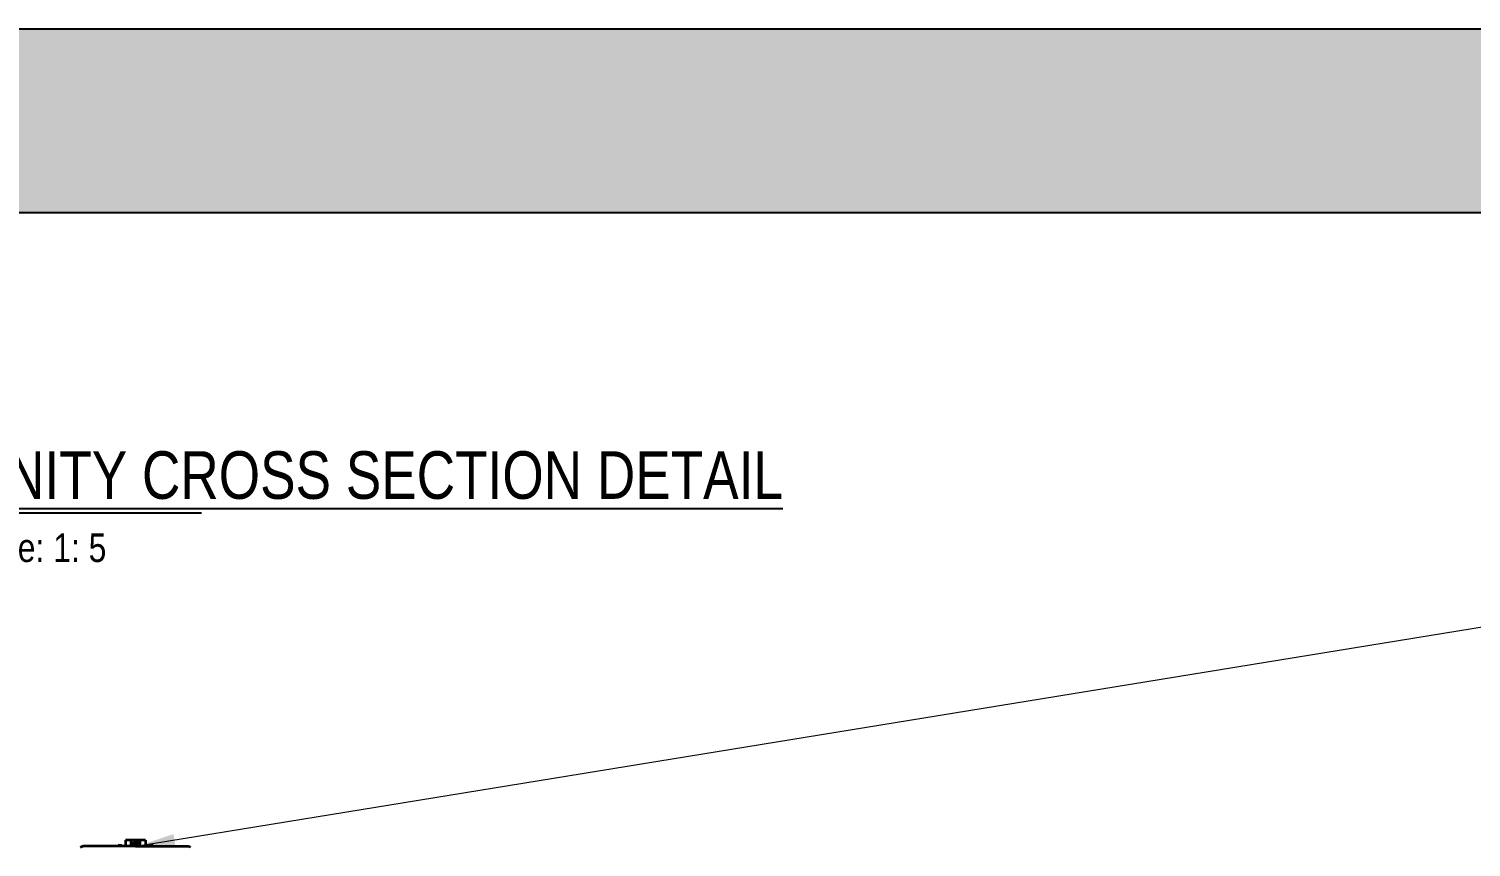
# Model space of a CAD drawing. Header units: inches. Extents: x -12478 to 399182, y -23212 to 525552.
# Drawn here: x 36638 to 38208, y -5601 to -4711 of the extents above; entities that cross this region are included whole.
import ezdxf
from ezdxf.enums import TextEntityAlignment as Align

# ---------------------------------------------------------------- set-up
doc = ezdxf.new("R2010")
doc.units = ezdxf.units.IN
doc.header["$LTSCALE"] = 1000
doc.header["$MEASUREMENT"] = 0
doc.linetypes.add('DASHED', pattern=[0.75, 0.5, -0.25])
doc.linetypes.add('HIDDEN', pattern=[0.375, 0.25, -0.125])
for name, color, linetype in [('A-Hidden', 8, 'HIDDEN'), ('CQ Light Elevation', 4, 'Continuous'), ('CQ SPOT DETAILS', 40, 'Continuous'), ('Layer3', 3, 'Continuous'), ('Layer7', 8, 'Continuous')]:
    doc.layers.add(name, color=color, linetype=linetype)
doc.layers.add('CQ Lighting', color=5, linetype='Continuous', lineweight=0)
doc.layers.add('ID-NOTES', color=3, linetype='Continuous', lineweight=0)
doc.styles.add('ARIAL', font='arial.ttf')
doc.styles.add('ZZ-Dim All', font='romans.shx', dxfattribs={"width": 0.8})
doc.dimstyles.new('DIM 0200', dxfattribs={"dimscale": 200, "dimtxt": 1, "dimasz": 0.8, "dimexe": 0.5, "dimexo": 1, "dimgap": 0.4, "dimtad": 1, "dimdec": 0, "dimrnd": 10, "dimdsep": 46, "dimtxsty": 'ZZ-Dim All', "dimblk1": 'ARCHTICK', "dimblk2": 'ARCHTICK', "dimsah": 1, "dimcen": 1, "dimdle": 0.5, "dimclrd": 256, "dimclre": 256, "dimclrt": 256, "dimadec": 0, "dimazin": 2, "dimtfac": 1, "dimtdec": 0, "dimtix": 1, "dimtmove": 2, "dimatfit": 2, "dimfxl": 1, "dimfxlon": 1, "dimtolj": 1, "dimtzin": 0, "dimlwd": -1, "dimlwe": -1, "dimarcsym": 0})

# ---------------------------------------------------------------- blocks, each defined once
blk = doc.blocks.new('T.HC0E0.HQ12 side 2')
at = {"layer": 'CQ Lighting', "color": 1, "lineweight": 35, "ltscale": 0.0125}
for p, q in [((441992.4, 518985.6), (441992.9, 518985.6)), ((442013.7, 518985.6), (442014.2, 518985.6))]:
    blk.add_line(p, q, dxfattribs=at)
at = {"layer": 'CQ Lighting', "color": 1, "lineweight": 35, "ltscale": 0.1675}
for p, q in [((441992.4, 518985.6), (441992.4, 518978.9)), ((441998.3, 518978.9), (441998.3, 518985.6)), ((442008.3, 518985.6), (442008.3, 518978.9)), ((442014.2, 518985.6), (442014.2, 518978.9))]:
    blk.add_line(p, q, dxfattribs=at)
at = {"layer": 'CQ Lighting', "color": 1, "lineweight": 35, "ltscale": 0.135001}
for p, q in [((441992.9, 518985.6), (441998.3, 518985.6)), ((442008.3, 518985.6), (442013.7, 518985.6))]:
    blk.add_line(p, q, dxfattribs=at)
at = {"layer": 'CQ Lighting', "color": 1, "lineweight": 13, "ltscale": 0.1675}
for p, q in [((441992.9, 518985.6), (441992.9, 518978.9)), ((442013.7, 518985.6), (442013.7, 518978.9))]:
    blk.add_line(p, q, dxfattribs=at)
at = {"layer": 'CQ Lighting', "color": 1, "lineweight": 35, "ltscale": 0.005}
for p, q in [((441998.3, 518985.3), (441998.5, 518985.3)), ((442008.1, 518985.3), (442008.3, 518985.3))]:
    blk.add_line(p, q, dxfattribs=at)
at = {"layer": 'CQ Lighting', "color": 1, "lineweight": 13, "ltscale": 0.005}
for p, q in [((441998.3, 518984.6), (441998.5, 518984.6)), ((442008.1, 518984.6), (442008.3, 518984.6))]:
    blk.add_line(p, q, dxfattribs=at)
at = {"layer": 'CQ Lighting', "color": 1, "lineweight": 35, "ltscale": 0.239999}
blk.add_line((441998.5, 518985.6), (442008.1, 518985.6), dxfattribs=at)
at = {"layer": 'CQ Lighting', "color": 1, "lineweight": 35, "ltscale": 0.02}
for p, q in [((441998.5, 518984.8), (441998.5, 518985.6)), ((442008.1, 518984.8), (442008.1, 518985.6)), ((442001.2, 518982.3), (442001.2, 518983.1)), ((442005.4, 518982.3), (442005.4, 518983.1))]:
    blk.add_line(p, q, dxfattribs=at)
at = {"layer": 'CQ Lighting', "color": 1, "lineweight": 13, "ltscale": 0.239999}
blk.add_line((441998.5, 518984.8), (442008.1, 518984.8), dxfattribs=at)
at = {"layer": 'CQ Lighting', "color": 1, "lineweight": 35, "ltscale": 0.1425}
for p, q in [((441998.5, 518979.1), (441998.5, 518984.8)), ((442008.1, 518979.1), (442008.1, 518984.8))]:
    blk.add_line(p, q, dxfattribs=at)
at = {"layer": 'CQ Lighting', "color": 1, "lineweight": 35}
for q in [(441946, 518978.9), (442060.6, 518978.9)]:
    blk.add_line((442003.3, 518978.9), q, dxfattribs=at)
at = {"layer": 'CQ Lighting', "color": 1, "lineweight": 35, "ltscale": 0.073982}
for p, q in [((441987.3, 518979.9), (441984.3, 518979.9)), ((442021.3, 518979.9), (442018.3, 518979.9))]:
    blk.add_line(p, q, dxfattribs=at)
at = {"layer": 'CQ Lighting', "color": 1, "lineweight": 35, "ltscale": 0.025}
for p, q in [((441984.3, 518978.9), (441984.3, 518979.9)), ((441988.3, 518978.9), (441988.3, 518979.9)), ((442018.3, 518978.9), (442018.3, 518979.9)), ((442022.3, 518978.9), (442022.3, 518979.9))]:
    blk.add_line(p, q, dxfattribs=at)
at = {"layer": 'CQ Lighting', "color": 1, "lineweight": 35, "ltscale": 0.026018}
for p, q in [((441988.3, 518979.9), (441987.3, 518979.9)), ((442022.3, 518979.9), (442021.3, 518979.9))]:
    blk.add_line(p, q, dxfattribs=at)
at = {"layer": 'CQ Lighting', "color": 1, "lineweight": 35, "ltscale": 0.0675}
for p, q in [((442001, 518980.8), (442001, 518983.5)), ((442005.6, 518983.5), (442005.6, 518980.8))]:
    blk.add_line(p, q, dxfattribs=at)
at = {"layer": 'CQ Lighting', "color": 1, "lineweight": 35, "ltscale": 0.114999}
for p, q in [((442001, 518983.5), (442005.6, 518983.5)), ((442005.6, 518980.8), (442001, 518980.8))]:
    blk.add_line(p, q, dxfattribs=at)
at = {"layer": 'CQ Lighting', "color": 1, "lineweight": 35, "ltscale": 0.104999}
for p, q in [((442001.2, 518983.1), (442005.4, 518983.1)), ((442001.2, 518982.3), (442005.4, 518982.3)), ((442001.2, 518981), (442005.4, 518981))]:
    blk.add_line(p, q, dxfattribs=at)
at = {"layer": 'CQ Lighting', "color": 1, "lineweight": 35, "ltscale": 0.0325}
for p, q in [((442001.2, 518981), (442001.2, 518982.3)), ((442005.4, 518981), (442005.4, 518982.3))]:
    blk.add_line(p, q, dxfattribs=at)
at = {"layer": 'CQ Lighting', "color": 1, "lineweight": 35}
for centre, radius, start, end in [((441946, 518975.4), 3.5, 90, 135), ((442000.5, 518979.1), 2, 180, 185.7391), ((442006.1, 518979.1), 2, 354.2609, 0), ((442060.6, 518975.4), 3.5, 45, 90)]:
    blk.add_arc(centre, radius, start, end, dxfattribs=at)
blk = doc.blocks.new('dwgtit')
at = {"linetype": 'Continuous', "ltscale": 2}
blk.add_line((-8, 0), (38.23, 0), dxfattribs=at)
blk.add_circle((0, 0), 8, dxfattribs=at)
at = {"linetype": 'Continuous', "ltscale": 2, "style": 'ARIAL', "width": 0.8}
for tag, height, p in [('DTN0', 5, (0, 3.99)), ('DTRFNO', 3, (0, -3.56))]:
    blk.add_attdef(tag, text='', height=height, dxfattribs=at).set_placement(p, align=Align.MIDDLE_CENTER)
for tag, p, height in [('DTNL1', (19.8, 1.48), 5), ('DTNL2', (20.36, -5.16), 3), ('DTSC', (63.36, -5.21), 3)]:
    blk.add_attdef(tag, p, '', height=height, dxfattribs=at)
blk = doc.blocks.new('_ARCHTICK')
at = {"color": 0, "linetype": 'ByBlock', "const_width": 0.15}
blk.add_lwpolyline([(-0.5, -0.5), (0.5, 0.5)], dxfattribs=at)

msp = doc.modelspace()

# ---------------------------------------------------------------- hatches: boundary and pattern name
at = {"layer": 'Layer7'}
h = msp.add_hatch(dxfattribs=at)
h.set_pattern_fill('AR-CONC', color=256, scale=10, style=0)
h.set_pattern_definition([(50, (-6142.76, 1366.62), (71.72602, -6.27521), [7.5, -82.5]), (355, (-6142.76, 1366.62), (-13.87513, 75.21921), [6, -66]), (100.4514, (-6136.78, 1366.096), (57.85094, 68.94395), [6.37402, -70.11421]), (46.1842, (-6142.76, 1386.62), (106.7241, -16.5519), [11.25, -123.75]), (96.6356, (-6133.86, 1385.24), (93.46627, 97.41179), [9.56103, -105.1713]), (351.1842, (-6142.76, 1386.62), (93.4662, 97.41186), [9, -99]), (21, (-6132.76, 1381.62), (59.690705, -40.26189), [7.5, -82.5]), (326, (-6132.76, 1381.62), (24.33153, 72.515), [6, -66]), (71.4514, (-6127.784, 1378.26), (84.02226, 32.25305), [6.37402, -70.11421]), (37.5, (-6142.758, 1366.619), (1.215986, 33.289385), [0, -65.2, 0, -67, 0, -66.25]), (7.5, (-6142.758, 1366.62), (26.306954, 39.44117), [0, -38.2, 0, -63.7, 0, -25.25]), (327.5, (-6165.058, 1366.619), (53.382244, -2.255487), [0, -25, 0, -78, 0, -103.5]), (317.5, (-6175.06, 1366.62), (58.318617, 10.0105), [0, -32.5, 0, -51.8, 0, -73.5])])
h.paths.add_polyline_path([(35959.4, -4710.6), (35959.4, -4910.6), (40824.6, -4910.6), (40824.6, -4710.6)])

# ---------------------------------------------------------------- linework, layer by layer
at = {"layer": 'A-Hidden', "linetype": 'DASHED', "lineweight": 0, "ltscale": 10}
msp.add_line((43031.6, -4910.6, 0), (35852.1, -4910.6, 0), dxfattribs=at)
at = {"layer": 'Layer3'}
for p, q in [((35959.4, -4710.6, 0), (40824.6, -4710.6, 0)), ((35959.4, -4910.6, 0), (40824.6, -4910.6, 0))]:
    msp.add_line(p, q, dxfattribs=at)

# ---------------------------------------------------------------- block references
at = {"layer": 'CQ Light Elevation', "xscale": -1}
msp.add_blockref('T.HC0E0.HQ12 side 2', (478757.8, -524578.8, 0), dxfattribs=at)
at = {"layer": 'CQ SPOT DETAILS'}
ref = msp.add_blockref('dwgtit', (36430.4, -5237.3), dxfattribs=dict(at, xscale=10.35661242437981, yscale=10.35661242437981, zscale=10.35661242437981))
ref.add_attrib('DTN0', '1', dxfattribs={"layer": '0', "linetype": 'Continuous', "ltscale": 2, "height": 51.8, "style": 'ARIAL', "width": 0.8}).set_placement((36430.4, -5196), align=Align.MIDDLE_CENTER)
ref.add_attrib('DTRFNO', 'ID-GF-11-004', dxfattribs={"layer": '0', "linetype": 'Continuous', "ltscale": 2, "height": 10, "style": 'ARIAL', "width": 0.8}).set_placement((36430.4, -5274.2), align=Align.MIDDLE_CENTER)
ref.add_attrib('DTNL1', '%%uVANITY CROSS SECTION DETAIL', (36536.4, -5222), dxfattribs={"layer": '0', "linetype": 'Continuous', "ltscale": 2, "height": 51.783, "style": 'ARIAL', "width": 0.8})
ref.add_attrib('DTSC', 'Scale: 1: 5', (36558.7, -5290.7), dxfattribs={"layer": '0', "linetype": 'Continuous', "ltscale": 2, "height": 31.07, "style": 'ARIAL', "width": 0.8})

# ---------------------------------------------------------------- leaders
at = {"layer": 'ID-NOTES'}
for points in [[(36757.3, -5599.7), (40040.1, -5064.6), (41005.2, -5064.6)], [(36469.9, -6570.3), (38769.9, -5439.7), (41007.9, -5439.7)]]:
    msp.add_leader(points, dimstyle='DIM 0200', override={"dimasz": 0.2, "dimtad": 0, "dimclrd": 8}, dxfattribs=at)

doc.saveas('drawing.dxf')
